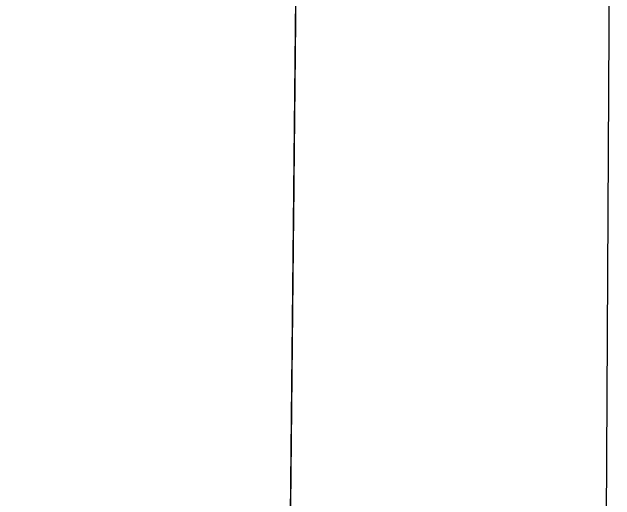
# Model space of a CAD drawing. Header units: millimetres. Extents: x 2724 to 2789, y 1496 to 1607.
# Drawn here: x 2780.31 to 2787.77, y 1555.28 to 1561.32 of the extents above; entities that cross this region are included whole.
import ezdxf

# ---------------------------------------------------------------- set-up
doc = ezdxf.new("R2010")
doc.units = ezdxf.units.MM
doc.linetypes.add('HIDDEN2', pattern=[0.1875, 0.125, -0.0625])
for name, color, linetype in [('01-BFL-G00-L02-M0', 10, 'Continuous'), ('02-TWB-G00-L02-M0', 5, 'Continuous'), ('09-SYM-G00-L02-GEHSTEIG', 8, 'Continuous'), ('09-VER-G00-L02-GEBÄUDE', 5, 'Continuous')]:
    doc.layers.add(name, color=color, linetype=linetype)

msp = doc.modelspace()

# ---------------------------------------------------------------- linework, layer by layer
at = {"layer": '01-BFL-G00-L02-M0', "linetype": 'HIDDEN2', "ltscale": 3}
msp.add_lwpolyline([(2784.0233, 1585.5542), (2783.9134, 1570.4044), (2783.7264, 1552.4144), (2783.723, 1521.9006), (2783.7304, 1515.8355)], dxfattribs=at)
at = {"layer": '02-TWB-G00-L02-M0'}
msp.add_lwpolyline([(2783.9134, 1570.4044), (2783.7264, 1552.4144), (2783.6579, 1552.4139), (2783.6589, 1552.2703), (2766.5466, 1552.2071), (2766.5665, 1555.0216), (2766.5819, 1557.1846), (2766.5862, 1560.4916), (2766.5932, 1564.3439), (2766.5698, 1570.2016), (2770.9656, 1570.2836), (2770.96, 1570.5835), (2783.9134, 1570.4044)], dxfattribs=at)
at = {"layer": '09-SYM-G00-L02-GEHSTEIG'}
msp.add_lwpolyline([(2786.1598, 1516.6307), (2786.1494, 1521.7718, 0.186744), (2787.0748, 1522.2075, 0.224279), (2787.4558, 1523.3564), (2787.5037, 1532.5499), (2787.5436, 1537.7907), (2787.5436, 1537.7907), (2787.5436, 1537.7907), (2787.6011, 1544.6844), (2787.6582, 1553.5332), (2787.6582, 1553.5332), (2787.6582, 1553.5332), (2787.7321, 1567.1552), (2787.7722, 1573.2705)], format="xyb", dxfattribs=at)
at = {"layer": '09-VER-G00-L02-GEBÄUDE', "ltscale": 1}
msp.add_line((2783.9134, 1570.4044), (2783.7264, 1552.4144), dxfattribs=at)

doc.saveas('drawing.dxf')
